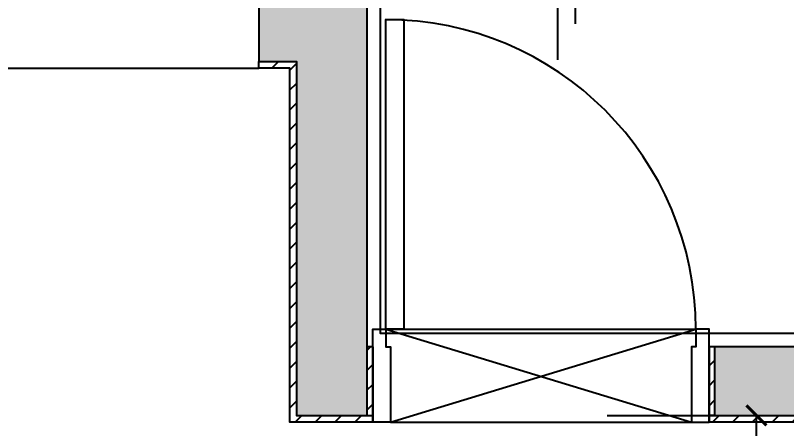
# Model space of a CAD drawing. Header units: millimetres. Extents: x -551172 to 227904, y -3435 to 261611.
# Drawn here: x 183656 to 185398, y 87321 to 88255 of the extents above; entities that cross this region are included whole.
import ezdxf

# ---------------------------------------------------------------- set-up
doc = ezdxf.new("R2010")
doc.units = ezdxf.units.MM
doc.header["$LTSCALE"] = 100
doc.header["$PDMODE"] = 3
doc.layers.get('DEFPOINTS').update_dxf_attribs({"color": 248})
for name, color, linetype in [('3TI-CE-LIGHT', 6, 'Continuous'), ('E-DIM(IN)', 14, 'Continuous'), ('F-HAT', 251, 'Continuous'), ('F-LEVEL', 7, 'Continuous'), ('F-WALL1', 2, 'Continuous'), ('F-WALL2', 3, 'Continuous')]:
    doc.layers.add(name, color=color, linetype=linetype)
doc.styles.add('YOURNAME', font='HYWULM.TTF')
doc.dimstyles.new('YOURNAME-50', dxfattribs={"dimscale": 50, "dimtxt": 1.8, "dimasz": 0.9, "dimexe": 1, "dimexo": 3, "dimgap": 0.7, "dimtad": 1, "dimdec": 0, "dimzin": 0, "dimdsep": 46, "dimtxsty": 'YOURNAME', "dimblk": 'ARCHTICK', "dimcen": 0, "dimclrd": 1, "dimclre": 1, "dimclrt": 7, "dimadec": 0, "dimazin": 0, "dimtfac": 1, "dimtdec": 0, "dimtix": 1, "dimtmove": 2, "dimatfit": 3, "dimldrblk": 'ARCHTICK', "dimfxl": 0, "dimtolj": 1, "dimtzin": 0, "dimarcsym": 0})
pattern_1 = [(45, (25200, 0), (-22.4506403, 22.4506403), [])]

# ---------------------------------------------------------------- blocks, each defined once
blk = doc.blocks.new('_ArchTick')
at = {"color": 0, "linetype": 'ByBlock', "const_width": 0.15}
blk.add_lwpolyline([(-0.5, -0.5), (0.5, 0.5)], dxfattribs=at)
blk = doc.blocks.new('*D411')
at = {"layer": 'DEFPOINTS', "color": 0}
for p in [(184843.1, 87350.8), (185330, 87350.8), (184843.1, 86746.8)]:
    blk.add_point(p, dxfattribs=at)
at = {"layer": 'E-DIM(IN)', "lineweight": -2}
for p, q in [((184993.1, 87350.8), (185380, 87350.8)), ((185330, 86746.8), (185330, 87350.8)), ((184993.1, 86746.8), (185380, 86746.8))]:
    blk.add_line(p, q, dxfattribs=at)
at = {"layer": 'E-DIM(IN)', "lineweight": -2, "xscale": 45, "yscale": 45, "zscale": 45}
for p, rotation in [((185330, 87350.8), 90), ((185330, 86746.8), 270)]:
    blk.add_blockref('_ArchTick', p, dxfattribs=dict(at, rotation=rotation))
at = {"layer": 'E-DIM(IN)', "color": 7, "insert": (185248.1, 87048.8), "char_height": 90, "attachment_point": 5, "rotation": 90, "style": 'YOURNAME'}
blk.add_mtext('\\A1;604', dxfattribs=at)

msp = doc.modelspace()

# ---------------------------------------------------------------- hatches: boundary and pattern name
at = {"layer": 'F-HAT'}
h = msp.add_hatch(color=256, dxfattribs=at)
h.dxf.hatch_style = 1
h.paths.add_polyline_path([(171200.6, 91301.8), (171242.1, 91616.8), (169842.1, 91616.8), (169842.1, 93089.8), (170417.1, 93089.8), (170417.1, 93320.8), (169642.1, 93320.8), (169642.1, 79859.8), (170676.6, 79859.8), (170676.6, 80052.8), (169906.6, 80052.8), (169906.6, 81641.8), (170689.6, 81641.8), (170689.6, 81891.8), (169929.6, 81891.8), (169929.6, 86096.8), (171020.6, 86096.8), (171020.6, 86256.8), (169929.6, 86256.8), (169929.6, 88346.8), (171270.6, 88346.8), (171270.6, 88496.8), (169890.6, 88496.8), (169890.6, 91301.8)])
h.paths.add_polyline_path([(172733.6, 91301.8), (172733.6, 88496.8), (172058.6, 88496.8), (172058.6, 88346.8), (172733.6, 88346.8), (172733.6, 86256.8), (171870.6, 86256.8), (171870.6, 86096.8), (173420.6, 86096.8), (173420.6, 86256.8), (172905.6, 86256.8), (172905.6, 87608.8), (173605.6, 87608.8), (173605.6, 87763.8), (172895.6, 87763.8), (172895.6, 91300.8), (173685.6, 91300.8), (173685.6, 91915.8), (172900.6, 91915.8), (172900.6, 93120.8), (173660.6, 93120.8), (173660.6, 93320.8), (172034.6, 93320.8), (172034.6, 93089.8), (172744.6, 93089.8), (172744.6, 92186.8), (172002.1, 92186.8), (172002.1, 91616.8), (172043.6, 91301.8)])
h.paths.add_polyline_path([(172152.1, 91616.8), (172152.1, 92036.8), (172744.6, 92036.8), (172744.6, 91616.8)], flags=16)
h.paths.add_polyline_path([(172900.6, 91450.8), (172900.6, 91765.8), (173535.6, 91765.8), (173535.6, 91450.8)], flags=16)
h.paths.add_polyline_path([(174648.6, 86256.8), (174375.6, 86256.8), (174375.6, 86096.8), (174420.6, 86096.8), (174420.6, 81891.8), (173988.6, 81891.8), (173988.6, 81641.8), (174648.6, 81641.8), (174648.6, 81836.8)])
h.paths.add_polyline_path([(174601.6, 80059.8), (174601.6, 80694.8), (174406.6, 80694.8), (174406.6, 80402.8), (174406.6, 80059.8), (174396.6, 80059.8), (174396.6, 79859.8), (175111.6, 79859.8), (175111.6, 80059.8)])
h.paths.add_polyline_path([(180195.6, 80469.8), (180700.6, 80469.8), (180700.6, 80724.8), (180195.6, 80724.8), (180195.6, 85991.8), (182135.6, 85991.8), (182135.6, 85371.8), (182285.6, 85371.8), (182285.6, 85689.8), (182600.6, 85689.8), (182600.6, 85847.8), (182320.6, 85847.8), (182320.6, 86194.8), (180004.6, 86194.8), (180004.6, 80059.8), (179494.6, 80059.8), (179494.6, 79859.8), (180195.6, 79859.8), (180195.6, 80044.8)])
h.paths.add_polyline_path([(180195.6, 80044.8), (180195.6, 79859.8), (181840.6, 79859.8, 0.191132), (183208.8, 80469.8), (182995.6, 80469.8), (182973.9, 80469.8, -0.151278), (181840.6, 80044.8)])
h.paths.add_polyline_path([(184198.6, 80469.8), (184198.6, 80669.8), (183685.6, 80669.8), (183685.6, 85689.8), (183730.6, 85689.8), (183730.6, 85847.8), (183450.6, 85847.8), (183450.6, 85689.8), (183495.6, 85689.8), (183495.6, 80724.8), (182995.6, 80724.8), (182995.6, 80469.8)])
h.paths.add_polyline_path([(187180.6, 80469.8), (187180.6, 89425.8), (184290.6, 89425.8), (184290.6, 88310.8), (184205.6, 88310.8), (184205.6, 88150.8), (184290.6, 88150.8), (184290.6, 87350.8), (184450.6, 87350.8), (184450.6, 89200.8), (186980.6, 89200.8), (186980.6, 87505.8), (185235.6, 87505.8), (185235.6, 87350.8), (186165.6, 87350.8), (186165.6, 86142.8), (184900.6, 86142.8), (184900.6, 85847.8), (184580.6, 85847.8), (184580.6, 85689.8), (184895.6, 85689.8), (184895.6, 85364.8), (185048.6, 85364.8), (185048.6, 85984.8), (186988.6, 85984.8), (186988.6, 80669.8), (186478.6, 80669.8), (186478.6, 80469.8)])
h.paths.add_polyline_path([(186320.6, 86142.8), (186320.6, 87350.8), (186980.6, 87350.8), (186980.6, 86142.8)], flags=16)
h.paths.add_polyline_path([(180785.6, 87650.8), (180785.6, 87805.8), (178380.6, 87805.8), (178380.6, 92845.8), (178890.6, 92845.8), (178890.6, 93045.8), (178380.6, 93045.8), (178380.6, 93320.8), (177665.6, 93320.8), (177665.6, 93120.8), (178200.6, 93120.8), (178200.6, 90795.8), (177800.6, 90795.8), (177800.6, 90550.8), (178195.6, 90550.8), (178195.6, 87650.8)])
h.paths.add_polyline_path([(181875.6, 88310.8), (181875.6, 91102.8), (182645.6, 91102.8), (182645.6, 93045.8), (181405.6, 93045.8), (181405.6, 92845.8), (182437.6, 92845.8), (182437.6, 91575.8), (181685.6, 91575.8), (181685.6, 87805.8), (181635.6, 87805.8), (181635.6, 87650.8), (181870.6, 87650.8), (181870.6, 88150.8), (182290.6, 88150.8), (182290.6, 88310.8)])
h.paths.add_polyline_path([(181875.6, 91202.8), (181875.6, 91475.8), (182437.6, 91475.8), (182437.6, 91202.8)], flags=16)
h.paths.add_polyline_path([(184290.6, 90422.8), (184550.6, 90422.8), (184550.6, 91232.8), (184290.6, 91232.8)])
h.paths.add_polyline_path([(176170.6, 91300.8), (176170.6, 90550.8), (176440.6, 90550.8), (176440.6, 91640.8), (175170.6, 91640.8), (175170.6, 91300.8)])
h = msp.add_hatch(dxfattribs=at)
h.set_pattern_fill('ANSI31', color=256, scale=10)
h.set_pattern_definition(pattern_1)
h.paths.add_polyline_path([(184463.1, 87350.8), (184290.6, 87350.8), (184290.6, 88150.8), (184205.6, 88150.8), (184205.6, 88135.8), (184275.6, 88135.8), (184275.6, 87335.8), (184463.1, 87335.8)])
h = msp.add_hatch(dxfattribs=at)
h.set_pattern_fill('ANSI31', color=256, scale=10)
h.set_pattern_definition(pattern_1)
h.paths.add_polyline_path([(184463.1, 87505.8), (184450.6, 87505.8), (184450.6, 87350.8), (184463.1, 87350.8)])
h.paths.add_polyline_path([(185235.6, 87505.8), (185223.1, 87505.8), (185223.1, 87350.8), (185235.6, 87350.8)])
h = msp.add_hatch(dxfattribs=at)
h.set_pattern_fill('ANSI31', color=256, scale=10)
h.set_pattern_definition(pattern_1)
h.paths.add_polyline_path([(186165.6, 87350.8), (185223.1, 87350.8), (185223.1, 87337.8), (185223.1, 87335.8), (186150.6, 87335.8), (186150.6, 86157.8), (184885.6, 86157.8), (184885.6, 85862.8), (184575.6, 85862.8), (184575.6, 85847.8), (184900.6, 85847.8), (184900.6, 86142.8), (186165.6, 86142.8)])

# ---------------------------------------------------------------- linework, layer by layer
at = {"layer": '3TI-CE-LIGHT', "color": 1}
msp.add_line((184880.6, 88305.8), (184880.6, 88154.6), dxfattribs=at)
at = {"layer": 'F-HAT'}
for p, q in [((184920.6, 89175.5), (184920.6, 88236.5)), ((184493.1, 87545.8), (185193.1, 87545.8)), ((184493.1, 87545.8), (185183.1, 87335.8)), ((184503.1, 87335.8), (185193.1, 87545.8)), ((184503.1, 87335.8), (185183.1, 87335.8))]:
    msp.add_line(p, q, dxfattribs=at)
for points in [[(184533.1, 87545.8), (184493.1, 87545.8), (184493.1, 88245.8), (184533.1, 88245.8)], [(184503.1, 87335.8), (184463.1, 87335.8), (184463.1, 87545.8), (184493.1, 87545.8), (184493.1, 87520.8), (184493.1, 87505.8), (184503.1, 87505.8)], [(185183.1, 87335.8), (185223.1, 87335.8), (185223.1, 87545.8), (185193.1, 87545.8), (185193.1, 87520.8), (185193.1, 87505.8), (185183.1, 87505.8)]]:
    msp.add_lwpolyline(points, close=True, dxfattribs=at)
msp.add_arc((184493.1, 87545.8), 700, 0, 90, dxfattribs=at)
at = {"layer": 'F-LEVEL'}
msp.add_line((182290.6, 88135.8), (184205.6, 88135.8), dxfattribs=at)
at = {"layer": 'F-WALL1'}
msp.add_lwpolyline([(187180.6, 80469.8), (187180.6, 89425.8), (184290.6, 89425.8), (184290.6, 88310.8), (184205.6, 88310.8), (184205.6, 88150.8), (184290.6, 88150.8), (184290.6, 87350.8), (184450.6, 87350.8), (184450.6, 89200.8), (186980.6, 89200.8), (186980.6, 87505.8), (185235.6, 87505.8), (185235.6, 87350.8), (186165.6, 87350.8), (186165.6, 86142.8), (184900.6, 86142.8), (184900.6, 85847.8)], dxfattribs=at)
at = {"layer": 'F-WALL2'}
for p, q in [((184463.1, 87505.8), (184450.6, 87505.8)), ((184463.1, 87505.8), (184463.1, 87335.8)), ((185235.6, 87505.8), (185223.1, 87505.8)), ((185223.1, 87505.8), (185223.1, 87335.8)), ((184450.6, 87350.8), (184463.1, 87350.8)), ((185235.6, 87350.8), (185223.1, 87350.8))]:
    msp.add_line(p, q, dxfattribs=at)
at = {"layer": 'F-WALL2', "color": 4}
msp.add_lwpolyline([(186050.6, 89075.8), (186050.6, 88275.8), (186210.6, 88275.8), (186210.6, 89075.8), (186950.6, 89075.8), (186950.6, 87535.8), (184480.6, 87535.8), (184480.6, 89075.8), (186050.6, 89075.8)], dxfattribs=at)
at = {"layer": 'F-WALL2'}
for points in [[(184463.1, 87335.8), (184275.6, 87335.8), (184275.6, 88135.8), (184205.6, 88135.8), (184205.6, 88150.8)], [(184575.6, 85862.8), (184885.6, 85862.8), (184885.6, 86157.8), (186150.6, 86157.8), (186150.6, 87335.8), (185223.1, 87335.8)]]:
    msp.add_lwpolyline(points, dxfattribs=at)

# ---------------------------------------------------------------- dimensions: what is measured, and where the dimension line sits
at = {"layer": 'E-DIM(IN)'}
dim = msp.add_linear_dim(base=(185330, 87350.8), p1=(184843.1, 86746.8), p2=(184843.1, 87350.8), angle=90, dimstyle='YOURNAME-50', override={"dimclrd": 256, "dimclre": 256}, dxfattribs=at)
dim.commit()
dim.dimension.update_dxf_attribs({"geometry": '*D411', "text_midpoint": (185248.1, 87048.8)})

doc.saveas('drawing.dxf')
